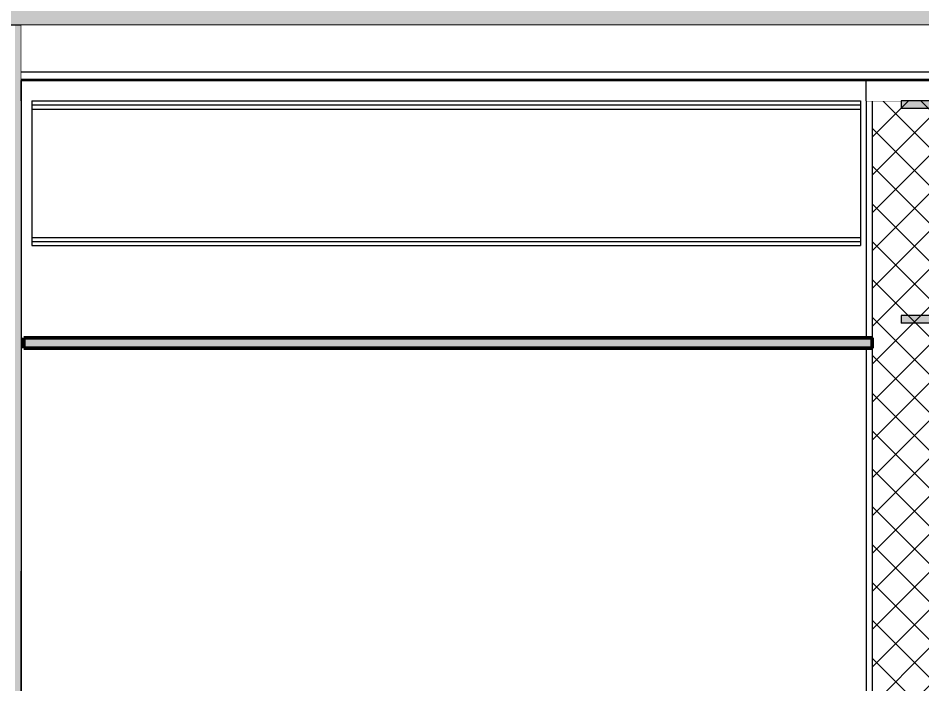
# Model space of a CAD drawing. Header units: millimetres. Extents: x -48147 to 1417267, y -496296 to 18123.
# Drawn here: x 1380703 to 1382896, y -476938 to -475322 of the extents above; entities that cross this region are included whole.
import ezdxf

# ---------------------------------------------------------------- set-up
doc = ezdxf.new("R2010")
doc.units = ezdxf.units.MM
doc.header["$MEASUREMENT"] = 0
doc.linetypes.add('Wipeout_Contour', pattern=[1000, 0, -1000])
for name, color, linetype in [('New_A-20-M_Ceiling', 7, 'Continuous'), ('New_A-20-M_Roof', 7, 'Continuous'), ('New_A-25-M_Wall_Int', 7, 'Continuous'), ('New_A-95-D_1_20', 7, 'Continuous'), ('S-280-M_STRUCT_FRAME.IFC Import', 7, 'Continuous')]:
    doc.layers.add(name, color=color, linetype=linetype)
for name, color, linetype, lineweight, true_color in [('New_A-20-M_Ceiling_Pen_No__107', 7, 'Continuous', 15, 0xa6a6a6), ('New_A-20-M_Ceiling_Pen_No__29', 7, 'Continuous', 50, 0x2a2a2a), ('New_A-20-M_Roof_Pen_No__81', 7, 'Continuous', 20, 0x6a6a6a), ('New_A-25-M_Wall_Int_Pen_No__107', 7, 'Continuous', 15, 0xa6a6a6)]:
    doc.layers.add(name, color=color, linetype=linetype, lineweight=lineweight, true_color=true_color)
for name, color, linetype, lineweight in [('New_A-20-M_Roof_Pen_No__4', 7, 'Continuous', 20), ('New_A-25-M_Wall_Int_Pen_No__1', 7, 'Continuous', 13), ('New_A-25-M_Wall_Int_Pen_No__87', 8, 'Continuous', 20), ('New_A-95-D_1_20_Pen_No__1', 7, 'Continuous', 13), ('S-280-M_STRUCT_FRAME.IFC Import_Pen_No__1', 7, 'Continuous', 13), ('S-280-M_STRUCT_FRAME.IFC Import_Pen_No__160', 5, 'Continuous', 200), ('S-280-M_STRUCT_FRAME.IFC Import_Pen_No__90', 8, 'Continuous', 20)]:
    doc.layers.add(name, color=color, linetype=linetype, lineweight=lineweight)
doc.styles.add('GENERATED_STYLE_1', font='')
doc.styles.get('GENERATED_STYLE_1').set_extended_font_data('Arial')
doc.dimstyles.new('GENERATED_STYLE__4', dxfattribs={"dimtxt": 125, "dimasz": 47.5, "dimexe": 0.18, "dimexo": 50, "dimgap": 0.09, "dimtad": 1, "dimdec": 0, "dimzin": 0, "dimdsep": 46, "dimtxsty": 'GENERATED_STYLE_1', "dimblk": 'ARROWHEAD_2', "dimblk1": 'ARROWHEAD_2', "dimblk2": 'ARROWHEAD_2', "dimcen": 0.09, "dimclrd": 7, "dimclre": 7, "dimclrt": 7, "dimadec": 0, "dimazin": 0, "dimtfac": 1, "dimtdec": 4, "dimtmove": 0, "dimatfit": 3, "dimfxl": 1, "dimtolj": 1, "dimtzin": 0, "dimarcsym": 0})

# ---------------------------------------------------------------- blocks, each defined once
blk = doc.blocks.new('Section Elem_25_2', base_point=(1376122.5, -491272.8))
at = {"color": 254, "linetype": 'Wipeout_Contour', "lineweight": 0, "ltscale": 5849367.949497623}
blk.add_wipeout([(1382775.9, -475522.8), (1382760.9, -475522.8), (1382760.9, -476097.8), (1382775.9, -476097.8)], dxfattribs=at).dxf.layer = 'New_A-25-M_Wall_Int'
at = {"color": 254, "linetype": 'Wipeout_Contour', "lineweight": 0, "ltscale": 5850361.202291819}
blk.add_wipeout([(1382760.9, -476122.8), (1382760.9, -477022.8), (1382775.9, -477022.8), (1382775.9, -476122.8)], dxfattribs=at).dxf.layer = 'New_A-25-M_Wall_Int'
at = {"layer": 'New_A-25-M_Wall_Int_Pen_No__107', "linetype": 'Continuous'}
h = blk.add_hatch(dxfattribs=at)
h.set_pattern_fill('Plaster_0002', color=256, style=0, pattern_type=2)
h.set_pattern_definition([(270, (1376122.47, -491272.82), (86.60254, 0), [0, -50]), (270, (1376165.77, -491297.82), (86.60254, 0), [0, -50])])
h.paths.add_polyline_path([(1382775.9, -475522.8), (1382760.9, -475522.8), (1382760.9, -476097.8), (1382775.9, -476097.8)])
h = blk.add_hatch(dxfattribs=at)
h.set_pattern_fill('Plaster_0002', color=256, style=0, pattern_type=2)
h.set_pattern_definition([(270, (1376122.47, -491272.82), (86.60254, 0), [0, -50]), (270, (1376165.77, -491297.82), (86.60254, 0), [0, -50])])
h.paths.add_polyline_path([(1382760.9, -476122.8), (1382760.9, -477022.8), (1382775.9, -477022.8), (1382775.9, -476122.8)])
at = {"layer": 'New_A-25-M_Wall_Int_Pen_No__1', "linetype": 'Continuous'}
for p, q in [((1382760.9, -475522.8), (1382760.9, -476097.8)), ((1382760.9, -476122.8), (1382760.9, -477022.8))]:
    blk.add_line(p, q, dxfattribs=at)
at = {"color": 254, "linetype": 'Wipeout_Contour', "lineweight": 0, "ltscale": 8775158.1079373}
blk.add_wipeout([(1382775.9, -477022.8), (1382915.9, -477022.8), (1382915.9, -475522.8), (1382775.9, -475522.8), (1382775.9, -476097.8), (1382775.9, -476122.8)], dxfattribs=at).dxf.layer = 'New_A-25-M_Wall_Int'
at = {"layer": 'New_A-25-M_Wall_Int_Pen_No__107', "linetype": 'Continuous'}
h = blk.add_hatch(dxfattribs=at)
h.set_pattern_fill('Concrete_Block_0002', color=256, style=0, pattern_type=2)
h.set_pattern_definition([(45, (1376122.47, -491272.82), (-45.96194, 45.96194), []), (135, (1376122.47, -491272.82), (45.96194, 45.96194), [])])
h.paths.add_polyline_path([(1382775.9, -477022.8), (1382915.9, -477022.8), (1382915.9, -475522.8), (1382775.9, -475522.8), (1382775.9, -476097.8), (1382775.9, -476122.8)])
at = {"layer": 'New_A-25-M_Wall_Int_Pen_No__1', "linetype": 'Continuous'}
for p, q in [((1382775.9, -475522.8), (1382775.9, -476097.8)), ((1382775.9, -476122.8), (1382775.9, -477022.8))]:
    blk.add_line(p, q, dxfattribs=at)
at = {"layer": 'New_A-25-M_Wall_Int_Pen_No__1', "linetype": 'Continuous', "flags": 128}
blk.add_lwpolyline([(1382845.7, -475522.8), (1382775.9, -475522.8), (1382760.9, -475522.8)], dxfattribs=at)
blk = doc.blocks.new('Section Elem_59_2', base_point=(1376122.5, -491272.8))
at = {"color": 254, "linetype": 'Wipeout_Contour', "lineweight": 0, "ltscale": 5849283.101081866}
blk.add_wipeout([(1382930.9, -475473.3), (1382775.9, -475473.3), (1382775.9, -475522.8), (1382930.9, -475522.8)], dxfattribs=at).dxf.layer = 'New_A-25-M_Wall_Int'
blk = doc.blocks.new('Section Elem_257_2', base_point=(1376122.5, -491272.8))
at = {"layer": 'New_A-20-M_Ceiling_Pen_No__107', "linetype": 'Continuous'}
blk.add_hatch(color=256, dxfattribs=at).paths.add_polyline_path([(1382775.9, -476097.8), (1380716.5, -476097.8), (1380716.5, -476122.8), (1382775.9, -476122.8)])
at = {"layer": 'New_A-20-M_Ceiling_Pen_No__29', "linetype": 'Continuous'}
for p, q in [((1380716.5, -476097.8), (1380716.5, -476122.8)), ((1382760.9, -476097.8), (1380716.5, -476097.8)), ((1382775.9, -476097.8), (1382760.9, -476097.8)), ((1382775.9, -476097.8), (1382775.9, -476122.8)), ((1382760.9, -476122.8), (1380716.5, -476122.8)), ((1382775.9, -476122.8), (1382760.9, -476122.8))]:
    blk.add_line(p, q, dxfattribs=at)
blk = doc.blocks.new('Section Elem_273_2', base_point=(1376122.5, -491272.8))
at = {"layer": 'New_A-20-M_Roof_Pen_No__81', "linetype": 'Continuous', "lineweight": 0, "true_color": 0x353535}
blk.add_hatch(color=250, dxfattribs=at).paths.add_polyline_path([(1360664.7, -475304.2), (1360664.5, -475339.3), (1385633.6, -475339.3), (1385633.6, -475304.2)])
at = {"layer": 'New_A-20-M_Roof_Pen_No__4', "linetype": 'Continuous'}
blk.add_line((1385633.6, -475339.3), (1380710.4, -475339.3), dxfattribs=at)
at = {"layer": 'New_A-20-M_Roof_Pen_No__4', "linetype": 'Continuous', "flags": 128}
blk.add_lwpolyline([(1380710.4, -475339.3), (1380695.4, -475339.3), (1380692.4, -475339.3), (1380673.4, -475339.3), (1380648.4, -475339.3), (1380628.4, -475339.3), (1380625.4, -475339.3), (1380610.4, -475339.3)], dxfattribs=at)
blk = doc.blocks.new('Section Elem_354_2', base_point=(1376122.5, -491272.8))
at = {"color": 254, "linetype": 'Wipeout_Contour', "lineweight": 0, "ltscale": 5848961.577912796}
blk.add_wipeout([(1382760.9, -475473.3), (1382760.9, -475522.8), (1382775.9, -475522.8), (1382775.9, -475473.3)], dxfattribs=at).dxf.layer = 'New_A-25-M_Wall_Int'
at = {"layer": 'New_A-25-M_Wall_Int_Pen_No__87', "linetype": 'Continuous'}
blk.add_line((1382760.9, -475522.8), (1382760.9, -475473.3), dxfattribs=at)
blk = doc.blocks.new('Section Elem_399_2', base_point=(1376122.5, -491272.8))
at = {"layer": 'New_A-25-M_Wall_Int_Pen_No__87', "linetype": 'Continuous'}
for p, q in [((1380710.4, -475522.8), (1380710.4, -475473.3)), ((1380710.4, -477783.8), (1380710.4, -476664.8))]:
    blk.add_line(p, q, dxfattribs=at)
blk = doc.blocks.new('Section Elem_401_2', base_point=(1376122.5, -491272.8))
at = {"layer": 'New_A-25-M_Wall_Int_Pen_No__107', "linetype": 'Continuous'}
blk.add_hatch(color=256, dxfattribs=at).paths.add_polyline_path([(1380710.4, -475339.3), (1380695.4, -475339.3), (1380695.4, -479122.8), (1380710.4, -479122.8)])
at = {"layer": 'New_A-25-M_Wall_Int_Pen_No__1', "linetype": 'Continuous'}
blk.add_line((1380710.4, -475339.3), (1380710.4, -479122.8), dxfattribs=at)
blk = doc.blocks.new('Section Elem_553_2', base_point=(1376122.5, -491272.8))
at = {"color": 254, "linetype": 'Wipeout_Contour', "lineweight": 0, "ltscale": 5845561.070254459}
blk.add_wipeout([(1380736.1, -475864.5), (1380736.1, -475874.2), (1382747.1, -475874.2), (1382747.1, -475864.5)], dxfattribs=at).dxf.layer = 'S-280-M_STRUCT_FRAME.IFC Import'
at = {"color": 254, "linetype": 'Wipeout_Contour', "lineweight": 0, "ltscale": 5845552.805075323}
blk.add_wipeout([(1380736.1, -475861.5), (1380736.1, -475864.5), (1382747.1, -475864.5), (1382747.1, -475861.5)], dxfattribs=at).dxf.layer = 'S-280-M_STRUCT_FRAME.IFC Import'
at = {"layer": 'S-280-M_STRUCT_FRAME.IFC Import_Pen_No__90', "linetype": 'Continuous'}
blk.add_line((1380736.1, -475874.2), (1382747.1, -475874.2), dxfattribs=at)
at = {"color": 254, "linetype": 'Wipeout_Contour', "lineweight": 0, "ltscale": 5845546.162228301}
blk.add_wipeout([(1380736.1, -475854.3), (1380736.1, -475861.5), (1382747.1, -475861.5), (1382747.1, -475854.3)], dxfattribs=at).dxf.layer = 'S-280-M_STRUCT_FRAME.IFC Import'
at = {"color": 254, "linetype": 'Wipeout_Contour', "lineweight": 0, "ltscale": 5845338.598944055}
blk.add_wipeout([(1380736.1, -475542.7), (1380736.1, -475854.3), (1382747.1, -475854.3), (1382747.1, -475542.7)], dxfattribs=at).dxf.layer = 'S-280-M_STRUCT_FRAME.IFC Import'
at = {"layer": 'S-280-M_STRUCT_FRAME.IFC Import_Pen_No__90', "linetype": 'Continuous'}
for p, q in [((1380736.1, -475854.3), (1380736.1, -475861.5)), ((1380736.1, -475854.3), (1382747.1, -475854.3)), ((1380736.1, -475861.5), (1380736.1, -475864.5)), ((1380736.1, -475864.5), (1380736.1, -475874.2)), ((1380736.1, -475864.5), (1382747.1, -475864.5)), ((1382747.1, -475854.3), (1382747.1, -475861.5)), ((1382747.1, -475861.5), (1382747.1, -475864.5)), ((1382747.1, -475864.5), (1382747.1, -475874.2))]:
    blk.add_line(p, q, dxfattribs=at)
at = {"color": 254, "linetype": 'Wipeout_Contour', "lineweight": 0, "ltscale": 5845131.038439517}
blk.add_wipeout([(1380736.1, -475535.5), (1380736.1, -475542.7), (1382747.1, -475542.7), (1382747.1, -475535.5)], dxfattribs=at).dxf.layer = 'S-280-M_STRUCT_FRAME.IFC Import'
at = {"color": 254, "linetype": 'Wipeout_Contour', "lineweight": 0, "ltscale": 5845124.399929193}
blk.add_wipeout([(1380736.1, -475532.5), (1380736.1, -475535.5), (1382747.1, -475535.5), (1382747.1, -475532.5)], dxfattribs=at).dxf.layer = 'S-280-M_STRUCT_FRAME.IFC Import'
at = {"color": 254, "linetype": 'Wipeout_Contour', "lineweight": 0, "ltscale": 5845116.144778602}
blk.add_wipeout([(1380736.1, -475522.8), (1380736.1, -475532.5), (1382747.1, -475532.5), (1382747.1, -475522.8)], dxfattribs=at).dxf.layer = 'S-280-M_STRUCT_FRAME.IFC Import'
at = {"layer": 'S-280-M_STRUCT_FRAME.IFC Import_Pen_No__90', "linetype": 'Continuous'}
for p, q in [((1380736.1, -475522.8), (1380736.1, -475532.5)), ((1380736.1, -475522.8), (1382747.1, -475522.8)), ((1380736.1, -475532.5), (1380736.1, -475535.5)), ((1380736.1, -475532.5), (1382747.1, -475532.5)), ((1380736.1, -475535.5), (1380736.1, -475542.7)), ((1382747.1, -475522.8), (1382747.1, -475532.5)), ((1382747.1, -475532.5), (1382747.1, -475535.5)), ((1382747.1, -475535.5), (1382747.1, -475542.7)), ((1380736.1, -475542.7), (1380736.1, -475854.3)), ((1380736.1, -475542.7), (1382747.1, -475542.7)), ((1382747.1, -475542.7), (1382747.1, -475854.3))]:
    blk.add_line(p, q, dxfattribs=at)
blk = doc.blocks.new('Section Elem_559_2', base_point=(1376122.5, -491272.8))
at = {"layer": 'S-280-M_STRUCT_FRAME.IFC Import_Pen_No__160', "linetype": 'Continuous', "lineweight": 0, "true_color": 0x00007f}
blk.add_hatch(color=176, dxfattribs=at).paths.add_polyline_path([(1382845.7, -476062.3), (1383056.5, -476062.3), (1383056.5, -476043.5), (1382969.6, -476043.5), (1382960.6, -476039.8), (1382956.9, -476030.8), (1382956.9, -475554.3), (1382960.6, -475545.3), (1382969.6, -475541.6), (1383056.5, -475541.6), (1383056.5, -475522.8), (1382845.7, -475522.8), (1382845.7, -475541.6), (1382932.6, -475541.6), (1382941.6, -475545.3), (1382945.3, -475554.3), (1382945.3, -476030.8), (1382941.6, -476039.8), (1382932.6, -476043.5), (1382845.7, -476043.5)])
at = {"layer": 'S-280-M_STRUCT_FRAME.IFC Import_Pen_No__1', "linetype": 'Continuous'}
for p, q in [((1382845.7, -475522.8), (1382845.7, -475541.6)), ((1383056.5, -475522.8), (1382930.9, -475522.8)), ((1383056.5, -475522.8), (1383056.5, -475541.6)), ((1382845.7, -476043.5), (1382845.7, -476062.3)), ((1383056.5, -476043.5), (1383056.5, -476062.3)), ((1383056.5, -476062.3), (1382845.7, -476062.3))]:
    blk.add_line(p, q, dxfattribs=at)
at = {"layer": 'S-280-M_STRUCT_FRAME.IFC Import_Pen_No__1', "linetype": 'Continuous', "flags": 128}
for points in [[(1382930.9, -475522.8), (1382915.9, -475522.8), (1382845.7, -475522.8)], [(1382941.6, -475545.3), (1382932.6, -475541.6), (1382845.7, -475541.6)], [(1383056.5, -475541.6), (1382969.6, -475541.6), (1382960.6, -475545.3)], [(1382941.6, -475545.3), (1382945.3, -475554.3), (1382945.3, -476030.8), (1382941.6, -476039.8)], [(1382960.6, -475545.3), (1382956.9, -475554.3), (1382956.9, -476030.8), (1382960.6, -476039.8)], [(1382941.6, -476039.8), (1382932.6, -476043.5), (1382845.7, -476043.5)], [(1382960.6, -476039.8), (1382969.6, -476043.5), (1383056.5, -476043.5)]]:
    blk.add_lwpolyline(points, dxfattribs=at)
blk = doc.blocks.new('Section Elem_608_2', base_point=(1376122.5, -491272.8))
at = {"color": 254, "linetype": 'Wipeout_Contour', "lineweight": 0, "ltscale": 5850355.922716213}
blk.add_wipeout([(1380710.4, -475452.3), (1385633.6, -475452.3), (1385633.6, -475339.3), (1380710.4, -475339.3)], dxfattribs=at).dxf.layer = 'S-280-M_STRUCT_FRAME.IFC Import'
at = {"color": 254, "linetype": 'Wipeout_Contour', "lineweight": 0, "ltscale": 5850456.131289974}
blk.add_wipeout([(1385633.6, -475472.4), (1380710.4, -475472.4), (1380710.4, -475473.3), (1385633.6, -475473.3)], dxfattribs=at).dxf.layer = 'S-280-M_STRUCT_FRAME.IFC Import'
at = {"color": 254, "linetype": 'Wipeout_Contour', "lineweight": 0, "ltscale": 5850429.454286735}
blk.add_wipeout([(1380710.4, -475452.4), (1385633.6, -475452.4), (1385633.6, -475452.3), (1380710.4, -475452.3)], dxfattribs=at).dxf.layer = 'S-280-M_STRUCT_FRAME.IFC Import'
at = {"color": 254, "linetype": 'Wipeout_Contour', "lineweight": 0, "ltscale": 5850454.076886888}
blk.add_wipeout([(1385633.6, -475470.2), (1380710.4, -475470.2), (1380710.4, -475472.4), (1385633.6, -475472.4)], dxfattribs=at).dxf.layer = 'S-280-M_STRUCT_FRAME.IFC Import'
at = {"color": 254, "linetype": 'Wipeout_Contour', "lineweight": 0, "ltscale": 5850441.041984471}
blk.add_wipeout([(1380710.4, -475470.2), (1385633.6, -475470.2), (1385633.6, -475452.4), (1380710.4, -475452.4)], dxfattribs=at).dxf.layer = 'S-280-M_STRUCT_FRAME.IFC Import'
at = {"layer": 'S-280-M_STRUCT_FRAME.IFC Import_Pen_No__90', "linetype": 'Continuous'}
for p, q in [((1380710.4, -475452.3), (1385633.6, -475452.3)), ((1380710.4, -475452.4), (1385633.6, -475452.4)), ((1380710.4, -475470.2), (1385633.6, -475470.2)), ((1380710.4, -475473.3), (1385633.6, -475473.3))]:
    blk.add_line(p, q, dxfattribs=at)
blk = doc.blocks.new('*D838', base_point=(1376122.5, -491272.8))
at = {"layer": 'New_A-95-D_1_20_Pen_No__1', "linetype": 'Continuous'}
for p, q in [((1373776.5, -475522.8), (1373776.5, -475492.3)), ((1373807.8, -475540.9), (1373745.3, -475504.8)), ((1374068.6, -475522.8), (1373729.6, -475522.8)), ((1373776.5, -479122.8), (1373776.5, -475522.8)), ((1373745.3, -479104.8), (1373807.8, -479140.9)), ((1373823.4, -479122.8), (1373729.6, -479122.8))]:
    blk.add_line(p, q, dxfattribs=at)
at = {"layer": 'New_A-95-D_1_20_Pen_No__1', "insert": (1373751.5, -477537.3), "char_height": 125, "attachment_point": 7, "rotation": 90, "style": 'GENERATED_STYLE_1'}
blk.add_mtext('\\A1;{\\fArial|b0|i0|c0|p34;3,600}', dxfattribs=at)
blk = doc.blocks.new('ARROWHEAD_2')
at = {"color": 0, "linetype": 'Continuous', "lineweight": 0}
for p, q in [((-0.378, -0.655), (0.378, 0.655)), ((0, 0), (-1, 0))]:
    blk.add_line(p, q, dxfattribs=at)

msp = doc.modelspace()

# ---------------------------------------------------------------- block references
at = {"layer": 'New_A-20-M_Roof'}
msp.add_blockref('Section Elem_273_2', (1376122.5, -491272.8), dxfattribs=at)
at = {"layer": 'New_A-25-M_Wall_Int'}
msp.add_blockref('Section Elem_25_2', (1376122.5, -491272.8), dxfattribs=at)
at = {"layer": 'S-280-M_STRUCT_FRAME.IFC Import'}
msp.add_blockref('Section Elem_553_2', (1376122.5, -491272.8), dxfattribs=at)

# ---------------------------------------------------------------- next in the draw order: block references
at = {"layer": 'New_A-25-M_Wall_Int'}
msp.add_blockref('Section Elem_59_2', (1376122.5, -491272.8), dxfattribs=at)

# ---------------------------------------------------------------- next in the draw order: block references
at = {"layer": 'New_A-20-M_Ceiling'}
msp.add_blockref('Section Elem_257_2', (1376122.5, -491272.8), dxfattribs=at)
at = {"layer": 'New_A-25-M_Wall_Int'}
msp.add_blockref('Section Elem_354_2', (1376122.5, -491272.8), dxfattribs=at)
at = {"layer": 'S-280-M_STRUCT_FRAME.IFC Import'}
msp.add_blockref('Section Elem_559_2', (1376122.5, -491272.8), dxfattribs=at)

# ---------------------------------------------------------------- next in the draw order: block references
at = {"layer": 'New_A-25-M_Wall_Int'}
msp.add_blockref('Section Elem_399_2', (1376122.5, -491272.8), dxfattribs=at)

# ---------------------------------------------------------------- next in the draw order: block references
msp.add_blockref('Section Elem_401_2', (1376122.5, -491272.8), dxfattribs=at)

# ---------------------------------------------------------------- next in the draw order: block references
at = {"layer": 'S-280-M_STRUCT_FRAME.IFC Import'}
msp.add_blockref('Section Elem_608_2', (1376122.5, -491272.8), dxfattribs=at)

# ---------------------------------------------------------------- next in the draw order: dimensions: what is measured, and where the dimension line sits
at = {"layer": 'New_A-95-D_1_20', "linetype": 'Continuous'}
dim = msp.add_linear_dim(base=(1373776.5, -475522.8), p1=(1384566.9, -479122.8), p2=(1374118.6, -475522.8), angle=90, dimstyle='GENERATED_STYLE__4', dxfattribs=at)
dim.commit()
dim.dimension.update_dxf_attribs({"geometry": '*D838', "text_midpoint": (1373689, -477300.2), "dimtype": 160, "text_rotation": 90})

doc.saveas('drawing.dxf')
